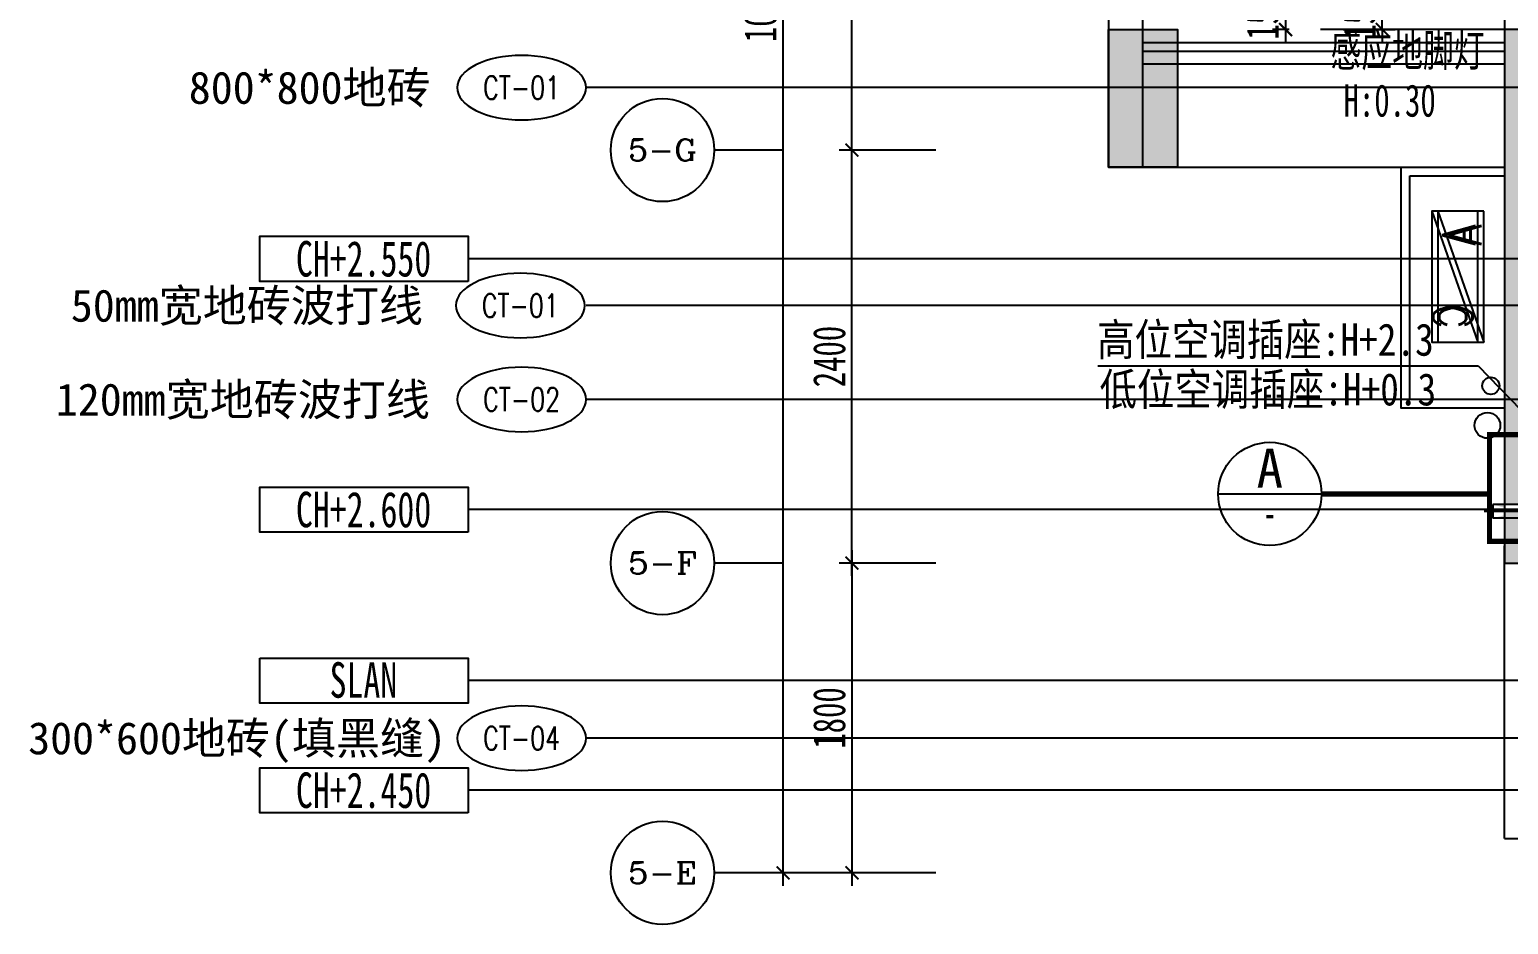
# Model space of a CAD drawing. Header units: millimetres. Extents: x -235126 to 312941, y -228449 to 114042.
# Drawn here: x -15916 to -7329, y -145437 to -140237 of the extents above; entities that cross this region are included whole.
import ezdxf
from ezdxf.enums import TextEntityAlignment as Align
from ezdxf.lldxf.tags import DXFTag

# ---------------------------------------------------------------- set-up
doc = ezdxf.new("R2010")
doc.units = ezdxf.units.MM
doc.header["$LTSCALE"] = 800
doc.layers.get('DEFPOINTS').update_dxf_attribs({"color": 250})
for name, color, linetype in [('_WALL', 6, 'Continuous'), ('_景森-空调冷凝立管', 116, 'Continuous'), ('_景森-雨水立管', 231, 'Continuous'), ('AXIS_TEXT', 7, 'Continuous'), ('BALCONY', 3, 'Continuous'), ('DS-DIM尺寸', 1, 'Continuous'), ('EQUIP-插座', 3, 'Continuous'), ('FC-BHTACH1-地坪铺砌', 8, 'Continuous'), ('FC-BHTACH1-地坪铺砌文字标注', 7, 'Continuous'), ('k景森a-看线', 1, 'Continuous'), ('k景森a-空调', 15, 'Continuous'), ('l景森a-栏杆', 54, 'Continuous'), ('RC-DIM1-造型尺寸', 7, 'Continuous'), ('RC-FIXTURE-天花造型', 1, 'Continuous'), ('RC-天花标高', 7, 'Continuous'), ('TEXT', 7, 'Continuous'), ('t景森a-砼', 6, 'Continuous'), ('WALL', 4, 'Continuous'), ('暖通意见', 90, 'Continuous'), ('留孔', 1, 'Continuous')]:
    doc.layers.add(name, color=color, linetype=linetype)
doc.styles.add('_TCH_AXIS', font='COMPLEX', dxfattribs={"width": 0.8, "bigfont": 'HZTXT'})
doc.styles.add('COMPLEX', font='COMPLEX')
doc.styles.add('DIM_FONT', font='simplex_.ttf', dxfattribs={"width": 0.7, "bigfont": 'GBCBIG'})
doc.styles.add('HZDX', font='isocp3.shx', dxfattribs={"width": 0.8, "bigfont": 'hzdx.shx'})
doc.styles.get("Standard").update_dxf_attribs({"font": 'arial.ttf'})
doc.styles.add('TXT', font='txt.shx')
doc.styles.add('宋-ZY', font='')
doc.styles.add('宋-图框', font='', dxfattribs={"width": 0.7})
doc.styles.add('黑体', font='simhei.ttf', dxfattribs={"width": 0.8})
doc.styles.get('宋-ZY').set_extended_font_data('SimSun')
doc.styles.get('宋-图框').set_extended_font_data('SimSun')
tags = doc.linetypes.add('HIDDEN2', pattern=[0.1875, 0.125, -0.0625]).pattern_tags.tags
tags[6:7] = [DXFTag(74, 4), DXFTag(75, 0), DXFTag(340, '0'), DXFTag(46, 1.0), DXFTag(50, 0.0), DXFTag(44, 0.0), DXFTag(45, 0.0)]
tags[4:5] = [DXFTag(74, 4), DXFTag(75, 0), DXFTag(340, '0'), DXFTag(46, 1.0), DXFTag(50, 0.0), DXFTag(44, 0.0), DXFTag(45, 0.0)]
doc.dimstyles.new('1比75', dxfattribs={"dimscale": 75, "dimtxt": 2.5, "dimasz": 1, "dimexe": 1, "dimexo": 1.5, "dimgap": 0.5, "dimtad": 1, "dimdec": 0, "dimzin": 0, "dimdsep": 46, "dimtxsty": '宋-图框', "dimblk": 'ARCHTICK', "dimcen": 0.09, "dimdle": 1, "dimclrd": 8, "dimclre": 8, "dimclrt": 2, "dimadec": 0, "dimazin": 0, "dimtfac": 1, "dimtdec": 0, "dimtix": 1, "dimtmove": 2, "dimatfit": 3, "dimldrblk": 'DOT', "dimfxl": 1, "dimtolj": 1, "dimtzin": 0, "dimlwd": -1, "dimlwe": -1, "dimarcsym": 0})

# ---------------------------------------------------------------- blocks, each defined once
blk = doc.blocks.new('A$C6474651F')
at = {"layer": '留孔', "linetype": 'HIDDEN2', "ltscale": 0.5}
for p, q in [((0, 50), (0, 350)), ((0, 350), (80, 350)), ((80, 50), (80, 350)), ((80, 50), (0, 50))]:
    blk.add_line(p, q, dxfattribs=at)
at = {"layer": '留孔'}
blk.add_line((40, 0), (40, 400), dxfattribs=at)
at = {"layer": '留孔', "linetype": 'HIDDEN2', "ltscale": 0.5}
blk.add_solid([(80, 50), (80, 350), (0, 350), (0, 50)], dxfattribs=at)
blk = doc.blocks.new('regergr')
at = {"layer": '暖通意见', "ltscale": 0.5}
blk.add_line((0, 267), (760, 0), dxfattribs=at)
blk.add_lwpolyline([(0, 0), (0, 267), (760, 267), (760, 0)], close=True, dxfattribs=at)
at = {"layer": '暖通意见', "style": 'DIM_FONT', "width": 0.8}
for s, p in [('C', (679.8, 162.5)), ('A', (197.2, 109.7))]:
    blk.add_text(s, height=192, dxfattribs=at).set_placement(p, align=Align.MIDDLE_RIGHT)
blk = doc.blocks.new('_ArchTick')
at = {"color": 0, "linetype": 'ByBlock', "const_width": 0.15}
blk.add_lwpolyline([(-0.5, -0.5), (0.5, 0.5)], dxfattribs=at)
blk = doc.blocks.new('*D335')
at = {"layer": 'DEFPOINTS', "color": 0, "transparency": 16777216}
for p in [(-11540.5, -135036.6), (-10540.5, -135036.6), (-10540.5, -145136.6)]:
    blk.add_point(p, dxfattribs=at)
at = {"layer": 'DS-DIM尺寸', "color": 8, "transparency": 16777216}
for p, q in [((-11540.5, -145211.6), (-11540.5, -134961.6)), ((-10653, -135036.6), (-11615.5, -135036.6)), ((-10653, -145136.6), (-11615.5, -145136.6))]:
    blk.add_line(p, q, dxfattribs=at)
at = {"layer": 'DS-DIM尺寸', "color": 8, "transparency": 16777216, "xscale": 75, "yscale": 75, "zscale": 75}
for p, rotation in [((-11540.5, -135036.6), 90), ((-11540.5, -145136.6), 270)]:
    blk.add_blockref('_ArchTick', p, dxfattribs=dict(at, rotation=rotation))
at = {"layer": 'DS-DIM尺寸', "color": 2, "transparency": 16777216, "insert": (-11671.8, -140086.6), "char_height": 187.5, "attachment_point": 5, "rotation": 90, "style": '宋-图框'}
blk.add_mtext('\\A1;10100', dxfattribs=at)
blk = doc.blocks.new('_Dot')
at = {"color": 0, "linetype": 'ByBlock', "lineweight": -2}
blk.add_line((-0.5, 0), (-1, 0), dxfattribs=at)
at = {"color": 0, "linetype": 'ByBlock', "const_width": 0.5}
blk.add_lwpolyline([(-0.25, 0, 1), (0.25, 0, 1)], format="xyb", close=True, dxfattribs=at)
blk = doc.blocks.new('*D336')
at = {"layer": 'DEFPOINTS', "color": 0, "transparency": 16777216}
for p in [(-10540.5, -143336.6), (-11140.5, -145136.6), (-10540.5, -145136.6)]:
    blk.add_point(p, dxfattribs=at)
at = {"layer": 'DS-DIM尺寸', "color": 8, "transparency": 16777216}
for p, q in [((-11140.5, -143261.6), (-11140.5, -145211.6)), ((-10653, -143336.6), (-11215.5, -143336.6)), ((-10653, -145136.6), (-11215.5, -145136.6))]:
    blk.add_line(p, q, dxfattribs=at)
at = {"layer": 'DS-DIM尺寸', "color": 8, "transparency": 16777216, "xscale": 75, "yscale": 75, "zscale": 75}
for p, rotation in [((-11140.5, -143336.6), 90), ((-11140.5, -145136.6), 270)]:
    blk.add_blockref('_ArchTick', p, dxfattribs=dict(at, rotation=rotation))
at = {"layer": 'DS-DIM尺寸', "color": 2, "transparency": 16777216, "insert": (-11271.8, -144236.6), "char_height": 187.5, "attachment_point": 5, "rotation": 90, "style": '宋-图框'}
blk.add_mtext('\\A1;1800', dxfattribs=at)
blk = doc.blocks.new('_AXISO')
blk.add_circle((0, 0), 0.5)
at = {"layer": 'AXIS_TEXT', "style": 'COMPLEX', "width": 1.041667}
blk.add_attdef('A', text='', height=0.56, dxfattribs=at).set_placement((-0.25, -0.28), (0.25, -0.28), align=Align.FIT)
blk = doc.blocks.new('*D329')
at = {"layer": 'DEFPOINTS', "color": 0, "transparency": 16777216}
for p in [(-11140.5, -140936.6), (-10540.5, -140936.6), (-10540.5, -143336.6)]:
    blk.add_point(p, dxfattribs=at)
at = {"layer": 'DS-DIM尺寸', "color": 8, "transparency": 16777216}
for p, q in [((-11140.5, -143411.6), (-11140.5, -140861.6)), ((-10653, -140936.6), (-11215.5, -140936.6)), ((-10653, -143336.6), (-11215.5, -143336.6))]:
    blk.add_line(p, q, dxfattribs=at)
at = {"layer": 'DS-DIM尺寸', "color": 8, "transparency": 16777216, "xscale": 75, "yscale": 75, "zscale": 75}
for p, rotation in [((-11140.5, -140936.6), 90), ((-11140.5, -143336.6), 270)]:
    blk.add_blockref('_ArchTick', p, dxfattribs=dict(at, rotation=rotation))
at = {"layer": 'DS-DIM尺寸', "color": 2, "transparency": 16777216, "insert": (-11271.8, -142136.6), "char_height": 187.5, "attachment_point": 5, "rotation": 90, "style": '宋-图框'}
blk.add_mtext('\\A1;2400', dxfattribs=at)
blk = doc.blocks.new('*D330')
at = {"layer": 'DEFPOINTS', "color": 0, "transparency": 16777216}
for p in [(-11140.5, -138236.6), (-10540.5, -138236.6), (-10540.5, -140936.6)]:
    blk.add_point(p, dxfattribs=at)
at = {"layer": 'DS-DIM尺寸', "color": 8, "transparency": 16777216}
for p, q in [((-11140.5, -141011.6), (-11140.5, -138161.6)), ((-10653, -138236.6), (-11215.5, -138236.6)), ((-10653, -140936.6), (-11215.5, -140936.6))]:
    blk.add_line(p, q, dxfattribs=at)
at = {"layer": 'DS-DIM尺寸', "color": 8, "transparency": 16777216, "xscale": 75, "yscale": 75, "zscale": 75}
for p, rotation in [((-11140.5, -138236.6), 90), ((-11140.5, -140936.6), 270)]:
    blk.add_blockref('_ArchTick', p, dxfattribs=dict(at, rotation=rotation))
at = {"layer": 'DS-DIM尺寸', "color": 2, "transparency": 16777216, "insert": (-11271.8, -139586.6), "char_height": 187.5, "attachment_point": 5, "rotation": 90, "style": '宋-图框'}
blk.add_mtext('\\A1;2700', dxfattribs=at)
blk = doc.blocks.new('MARK-ME-M1')
blk.add_ellipse((5, 0), major_axis=(5, 0), ratio=0.5)
at = {"color": 7, "style": '宋-ZY'}
blk.add_attdef('材料', text='', height=2.5, dxfattribs=at).set_placement((11.2, 0), align=Align.MIDDLE_LEFT)
blk.add_attdef('MA-XX', text='', height=1.88, dxfattribs=at).set_placement((5, 0), align=Align.MIDDLE_CENTER)
blk = doc.blocks.new('A$C64543D7B')
at = {"color": 2}
blk.add_line((0.06, 4), (8.06, 4), dxfattribs=at)
blk.add_circle((4.06, 4), 4, dxfattribs=at)
at = {"color": 6, "style": '黑体'}
blk.add_attdef('方向', text='', height=2.74, dxfattribs=at).set_placement((4, 5.77), align=Align.MIDDLE_CENTER)
at = {"color": 6, "style": 'HZDX', "width": 0.5}
blk.add_attdef('图号', text='', height=2.47, dxfattribs=at).set_placement((4, 2.26), align=Align.MIDDLE_CENTER)
blk = doc.blocks.new('CH+-')
at = {"color": 2}
blk.add_lwpolyline([(16.13, -1.75), (0, -1.75), (0, 1.75), (16.13, 1.75)], close=True, dxfattribs=at)
at = {"color": 4, "ltscale": 2, "width": 0.7}
blk.add_attdef('CH+2.400', text='', height=3.5, dxfattribs=at).set_placement((8.17, 0.01), align=Align.MIDDLE_CENTER)
blk = doc.blocks.new('*D434')
at = {"layer": 'DEFPOINTS', "color": 0, "transparency": 16777216}
for p in [(-8489, -140086.6), (-8622.8, -140236.6), (-8489, -140236.6)]:
    blk.add_point(p, dxfattribs=at)
at = {"layer": 'RC-DIM1-造型尺寸', "color": 8, "transparency": 16777216}
for p, q in [((-8622.8, -140086.6), (-8622.8, -140011.6)), ((-8601.5, -140086.6), (-8697.8, -140086.6)), ((-8622.8, -140086.6), (-8622.8, -140236.6)), ((-8601.5, -140236.6), (-8697.8, -140236.6)), ((-8622.8, -140236.6), (-8622.8, -140311.6))]:
    blk.add_line(p, q, dxfattribs=at)
at = {"layer": 'RC-DIM1-造型尺寸', "color": 8, "transparency": 16777216, "xscale": 75, "yscale": 75, "zscale": 75}
for p, rotation in [((-8622.8, -140086.6), 270), ((-8622.8, -140236.6), 90)]:
    blk.add_blockref('_ArchTick', p, dxfattribs=dict(at, rotation=rotation))
at = {"layer": 'RC-DIM1-造型尺寸', "color": 2, "transparency": 16777216, "insert": (-8754.1, -140161.6), "char_height": 187.5, "attachment_point": 5, "rotation": 90, "style": '宋-图框'}
blk.add_mtext('\\A1;150', dxfattribs=at)
blk = doc.blocks.new('*D727')
at = {"layer": 'DEFPOINTS', "color": 0, "transparency": 16777216}
for p in [(-8400.8, -140086.6), (-8060.9, -140086.6), (-8400.8, -140236.6)]:
    blk.add_point(p, dxfattribs=at)
at = {"layer": 'FC-BHTACH1-地坪铺砌', "color": 8, "transparency": 16777216}
for p, q in [((-8060.9, -140086.6), (-8060.9, -140011.6)), ((-8288.3, -140086.6), (-7985.9, -140086.6)), ((-8060.9, -140236.6), (-8060.9, -140086.6)), ((-8288.3, -140236.6), (-7985.9, -140236.6)), ((-8060.9, -140236.6), (-8060.9, -140311.6))]:
    blk.add_line(p, q, dxfattribs=at)
at = {"layer": 'FC-BHTACH1-地坪铺砌', "color": 8, "transparency": 16777216, "xscale": 75, "yscale": 75, "zscale": 75}
for p, rotation in [((-8060.9, -140086.6), 270), ((-8060.9, -140236.6), 90)]:
    blk.add_blockref('_ArchTick', p, dxfattribs=dict(at, rotation=rotation))
at = {"layer": 'FC-BHTACH1-地坪铺砌', "color": 2, "transparency": 16777216, "insert": (-8192.1, -140161.6), "char_height": 187.5, "attachment_point": 5, "rotation": 90, "style": '宋-图框'}
blk.add_mtext('\\A1;150', dxfattribs=at)

msp = doc.modelspace()

# ---------------------------------------------------------------- hatches: boundary and pattern name
at = {"layer": 't景森a-砼'}
h = msp.add_hatch(color=8, dxfattribs=at)
h.dxf.hatch_style = 1
h.paths.add_polyline_path([(-9250.8, -141036.6), (-9650.8, -141036.6), (-9650.8, -140236.6), (-9250.8, -140236.6)])
h = msp.add_hatch(color=8, dxfattribs=at)
h.dxf.hatch_style = 1
h.paths.add_polyline_path([(-7150.8, -140236.6), (-7350.8, -140236.6), (-7350.8, -143336.6), (-6750.8, -143336.6), (-6750.8, -143136.6), (-7150.8, -143136.6)])

# ---------------------------------------------------------------- linework, layer by layer
at = {"layer": '_WALL', "linetype": 'ByBlock'}
for points in [[(-9250.8, -141036.6), (-9650.8, -141036.6), (-9650.8, -140236.6), (-9250.8, -140236.6)], [(-7150.8, -140236.6), (-7350.8, -140236.6), (-7350.8, -143336.6), (-6750.8, -143336.6), (-6750.8, -143136.6), (-7150.8, -143136.6)]]:
    msp.add_lwpolyline(points, close=True, dxfattribs=at)
at = {"layer": '_景森-空调冷凝立管', "color": 5}
msp.add_circle((-7430.8, -142306.6), 50, dxfattribs=at)
at = {"layer": '_景森-雨水立管', "color": 5}
msp.add_circle((-7450.7, -142536.6), 75, dxfattribs=at)
at = {"layer": 'BALCONY'}
msp.add_lwpolyline([(-9450.8, -140436.6), (-7350.8, -140436.6)], dxfattribs=at)
at = {"layer": 'DS-DIM尺寸', "color": 8}
for p, q in [((-11540.5, -140936.6), (-11940.5, -140936.6)), ((-11540.5, -143336.6), (-11940.5, -143336.6)), ((-11540.5, -145136.6), (-11940.5, -145136.6))]:
    msp.add_line(p, q, dxfattribs=at)
at = {"layer": 'EQUIP-插座', "color": 0}
for p, q in [((-9713.8, -142191.1), (-7504.8, -142191.1)), ((-7504.8, -142191.1), (-7131.8, -142575.6))]:
    msp.add_line(p, q, dxfattribs=at)
at = {"layer": 'EQUIP-插座', "color": 7}
msp.add_lwpolyline([(-6888.3, -139841.6), (-7044.8, -140236.6), (-8420.6, -140236.6)], dxfattribs=at)
at = {"layer": 'FC-BHTACH1-地坪铺砌', "color": 3, "linetype": 'HIDDEN2', "ltscale": 2, "const_width": 30}
msp.add_lwpolyline([(-7439, -142590.9), (-6670.3, -142590.9), (-6670.3, -143210.4), (-7439, -143210.4)], close=True, dxfattribs=at)
msp.add_lwpolyline([(-8414.2, -142935.1), (-8101.2, -142935.1), (-7439, -142935.1)], dxfattribs=at)
at = {"layer": 'k景森a-看线'}
for p, q in [((-9450.8, -140436.6), (-7350.8, -140436.6)), ((-9450.8, -141036.6), (-7950.8, -141036.6)), ((-7900.8, -141086.6), (-7350.8, -141086.6))]:
    msp.add_line(p, q, dxfattribs=at)
for points in [[(-7350.8, -142336.6), (-7350.8, -142436.6), (-7950.8, -142436.6), (-7950.8, -141036.6), (-7350.8, -141036.6)], [(-7350.8, -142386.6), (-7900.8, -142386.6), (-7900.8, -141086.6)]]:
    msp.add_lwpolyline(points, dxfattribs=at)
at = {"layer": 'l景森a-栏杆'}
for p, q in [((-9450.8, -140311.6), (-7350.8, -140311.6)), ((-9450.8, -140361.6), (-7350.8, -140361.6))]:
    msp.add_line(p, q, dxfattribs=at)
at = {"layer": 'WALL'}
for p, q in [((-7350.8, -139466.6), (-7350.8, -143236.6)), ((-9650.8, -140126.6), (-9650.8, -140836.6)), ((-9450.8, -141036.6), (-9450.8, -140126.6)), ((-9650.8, -140836.6), (-9650.8, -141036.6)), ((-9650.8, -141036.6), (-9450.8, -141036.6)), ((-7350.8, -144936.6), (-7350.8, -143236.6)), ((-7350.8, -144936.6), (-7150.8, -144936.6))]:
    msp.add_line(p, q, dxfattribs=at)

# ---------------------------------------------------------------- block references
at = {"layer": 'DS-DIM尺寸', "color": 8}
ref = msp.add_blockref('_AXISO', (-12240.5, -140936.6), dxfattribs=dict(at, xscale=600, yscale=600, zscale=600))
ref.add_attrib('A', '5-G', dxfattribs={"layer": 'AXIS_TEXT', "height": 125.62, "style": '_TCH_AXIS', "width": 1.046875}).set_placement((-12440.9, -140999.4), (-12040.1, -140999.4), align=Align.FIT)
ref = msp.add_blockref('_AXISO', (-12240.5, -143336.6), dxfattribs=dict(at, xscale=600, yscale=600, zscale=600))
ref.add_attrib('A', '5-F', dxfattribs={"layer": 'AXIS_TEXT', "height": 125.62, "style": '_TCH_AXIS', "width": 1.080645}).set_placement((-12440.9, -143399.4), (-12040.1, -143399.4), align=Align.FIT)
ref = msp.add_blockref('_AXISO', (-12240.5, -145136.6), dxfattribs=dict(at, xscale=600, yscale=600, zscale=600))
ref.add_attrib('A', '5-E', dxfattribs={"layer": 'AXIS_TEXT', "height": 125.62, "style": '_TCH_AXIS', "width": 1.080645}).set_placement((-12440.9, -145199.4), (-12040.1, -145199.4), align=Align.FIT)
at = {"layer": 'FC-BHTACH1-地坪铺砌', "color": 1}
ref = msp.add_blockref('A$C64543D7B', (-9018.9, -143235.1), dxfattribs=dict(at, xscale=75, yscale=75, zscale=75))
ref.add_attrib('方向', 'A', dxfattribs={"layer": '0', "color": 7, "height": 225, "style": '黑体'}).set_placement((-8714.2, -142785.1), align=Align.MIDDLE_CENTER)
ref.add_attrib('图号', '-', dxfattribs={"layer": '0', "color": 7, "height": 187.5, "style": '宋-ZY', "width": 0.55}).set_placement((-8714.2, -143045.2), align=Align.MIDDLE_CENTER)
at = {"layer": 'FC-BHTACH1-地坪铺砌文字标注'}
ref = msp.add_blockref('MARK-ME-M1', (-12683.8, -140574.2), dxfattribs=dict(at, xscale=-75, yscale=75, zscale=75))
ref.add_attrib('材料', '800*800地砖', dxfattribs={"layer": '0', "color": 7, "height": 187.5, "style": '宋-ZY'}).set_placement((-14991.5, -140574.2), align=Align.MIDDLE_LEFT)
ref.add_attrib('MA-XX', 'CT-01', dxfattribs={"layer": '0', "color": 2, "height": 135, "style": 'TXT', "width": 0.75}).set_placement((-13058.8, -140574.2), align=Align.MIDDLE_CENTER)
ref = msp.add_blockref('MARK-ME-M1', (-12691.1, -141840.2), dxfattribs=dict(at, xscale=-75, yscale=75, zscale=75))
ref.add_attrib('材料', '50mm宽地砖波打线', dxfattribs={"layer": '0', "color": 7, "height": 187.5, "style": '宋-ZY'}).set_placement((-15676.4, -141840.2), align=Align.MIDDLE_LEFT)
ref.add_attrib('MA-XX', 'CT-01', dxfattribs={"layer": '0', "color": 2, "height": 135, "style": 'TXT', "width": 0.75}).set_placement((-13066.1, -141840.2), align=Align.MIDDLE_CENTER)
ref = msp.add_blockref('MARK-ME-M1', (-12683.8, -142386.1), dxfattribs=dict(at, xscale=-75, yscale=75, zscale=75))
ref.add_attrib('材料', '120mm宽地砖波打线', dxfattribs={"layer": '0', "color": 7, "height": 187.5, "style": '宋-ZY'}).set_placement((-15763.6, -142386.1), align=Align.MIDDLE_LEFT)
ref.add_attrib('MA-XX', 'CT-02', dxfattribs={"layer": '0', "color": 2, "height": 135, "style": 'TXT', "width": 0.75}).set_placement((-13058.8, -142386.1), align=Align.MIDDLE_CENTER)
ref = msp.add_blockref('MARK-ME-M1', (-12683.8, -144354.2), dxfattribs=dict(at, xscale=-75, yscale=75, zscale=75))
ref.add_attrib('材料', '300*600地砖(填黑缝)', dxfattribs={"layer": '0', "color": 7, "height": 187.5, "style": '宋-ZY'}).set_placement((-15924.2, -144354.2), align=Align.MIDDLE_LEFT)
ref.add_attrib('MA-XX', 'CT-04', dxfattribs={"layer": '0', "color": 2, "height": 135, "style": 'TXT', "width": 0.75}).set_placement((-13058.8, -144354.2), align=Align.MIDDLE_CENTER)
at = {"layer": 'k景森a-空调', "xscale": -1, "rotation": 90}
msp.add_blockref('regergr', (-7471.4, -141292.5), dxfattribs=at)
at = {"layer": 'RC-FIXTURE-天花造型', "xscale": -1, "rotation": 90}
msp.add_blockref('regergr', (-7507, -141292.5), dxfattribs=at)
at = {"layer": 'RC-天花标高'}
ref = msp.add_blockref('CH+-', (-14578.3, -141569), dxfattribs=dict(at, xscale=75, yscale=75, zscale=75))
ref.add_attrib('CH+2.400', 'CH+2.550', dxfattribs={"layer": '0', "color": 7, "ltscale": 2, "height": 206.25, "style": '宋-ZY', "width": 0.7}).set_placement((-13976.5, -141568.5), align=Align.MIDDLE_CENTER)
ref = msp.add_blockref('CH+-', (-14578.3, -143026), dxfattribs=dict(at, xscale=75, yscale=75, zscale=75))
ref.add_attrib('CH+2.400', 'CH+2.600', dxfattribs={"layer": '0', "color": 7, "ltscale": 2, "height": 206.25, "style": '宋-ZY', "width": 0.7}).set_placement((-13976.5, -143025.5), align=Align.MIDDLE_CENTER)
ref = msp.add_blockref('CH+-', (-13368.5, -144020), dxfattribs=dict(at, xscale=75, yscale=75, zscale=75, rotation=180))
ref.add_attrib('CH+2.400', 'SLAN', dxfattribs={"layer": '0', "color": 7, "ltscale": 2, "height": 206.25, "style": '宋-ZY', "width": 0.7}).set_placement((-13977.5, -144015.9), align=Align.MIDDLE_CENTER)
ref = msp.add_blockref('CH+-', (-14578.3, -144657), dxfattribs=dict(at, xscale=75, yscale=75, zscale=75))
ref.add_attrib('CH+2.400', 'CH+2.450', dxfattribs={"layer": '0', "color": 7, "ltscale": 2, "height": 206.25, "style": '宋-ZY', "width": 0.7}).set_placement((-13976.5, -144656.5), align=Align.MIDDLE_CENTER)
at = {"layer": 'TEXT', "xscale": -1, "rotation": 90}
msp.add_blockref('A$C6474651F', (-7069.3, -142996.6), dxfattribs=at)

# ---------------------------------------------------------------- texts
at = {"layer": 'EQUIP-插座', "color": 7}
for s, style, width, p in [('H:0.30', '宋-图框', 0.7, (-8286.1, -140742.7)), ('高位空调插座:H+2.3', '宋-ZY', 0.85, (-9717.1, -142131.8)), ('低位空调插座:H+0.3', '宋-ZY', 0.85, (-9702.8, -142420.7))]:
    msp.add_text(s, height=187.5, dxfattribs=dict(at, style=style, width=width)).set_placement(p)
at = {"layer": 'EQUIP-插座', "color": 7, "insert": (-8361.6, -140212.2), "char_height": 187.5, "attachment_point": 4, "style": '宋-图框'}
msp.add_mtext('人体红外\\P感应地脚灯', dxfattribs=at)

# ---------------------------------------------------------------- dimensions: what is measured, and where the dimension line sits
at = {"layer": 'DS-DIM尺寸', "color": 8}
for base, p1, p2, picture, middle in [((-11540.5, -135036.6), (-10540.5, -145136.6), (-10540.5, -135036.6), '*D335', (-11671.8, -140086.6)), ((-11140.5, -138236.6), (-10540.5, -140936.6), (-10540.5, -138236.6), '*D330', (-11271.8, -139586.6)), ((-11140.5, -140936.6), (-10540.5, -143336.6), (-10540.5, -140936.6), '*D329', (-11271.8, -142136.6)), ((-11140.5, -145136.6), (-10540.5, -143336.6), (-10540.5, -145136.6), '*D336', (-11271.8, -144236.6))]:
    dim = msp.add_linear_dim(base=base, p1=p1, p2=p2, angle=90, dimstyle='1比75', override={"dimfxl": 2.5}, dxfattribs=at)
    dim.commit()
    dim.dimension.update_dxf_attribs({"geometry": picture, "text_midpoint": middle})
at = {"layer": 'FC-BHTACH1-地坪铺砌', "color": 8}
dim = msp.add_linear_dim(base=(-8060.9, -140086.6), p1=(-8400.8, -140236.6), p2=(-8400.8, -140086.6), angle=90, dimstyle='1比75', override={"dimfxl": 100}, dxfattribs=at)
dim.commit()
dim.dimension.update_dxf_attribs({"geometry": '*D727', "text_midpoint": (-8192.1, -140161.6)})
at = {"layer": 'RC-DIM1-造型尺寸', "color": 1}
dim = msp.add_linear_dim(base=(-8622.8, -140236.6), p1=(-8489, -140086.6), p2=(-8489, -140236.6), angle=90, dimstyle='1比75', override={"dimfxl": 100}, dxfattribs=at)
dim.commit()
dim.dimension.update_dxf_attribs({"geometry": '*D434', "text_midpoint": (-8754.1, -140161.6)})

# ---------------------------------------------------------------- leaders
at = {"layer": 'FC-BHTACH1-地坪铺砌文字标注'}
for points in [[(-5922.6, -140574.2), (-11359.6, -140574.2), (-12683.8, -140574.2)], [(-7007.4, -141840.2), (-11359.6, -141840.2), (-12683.8, -141840.2)], [(-7091.3, -142386.1), (-11359.6, -142386.1), (-12683.8, -142386.1)], [(-6304.6, -144354.2), (-11359.6, -144354.2), (-12683.8, -144354.2)]]:
    msp.add_leader(points, dimstyle='1比75', override={"dimtad": 0, "dimfxl": 2.5}, dxfattribs=at)
at = {"layer": 'RC-天花标高'}
for points, override in [([(-7010, -141569), (-13368.5, -141569)], {"dimtad": 0}), ([(-6022.5, -143026), (-11802.5, -143026), (-13368.5, -143026)], {"dimtad": 0}), ([(-5916, -144020), (-13368.5, -144020)], {"dimgap": 0.5, "dimtad": 0}), ([(-2566.5, -144020), (-10462.5, -144020)], {"dimgap": 0.5, "dimtad": 0}), ([(-5628.5, -144657), (-13368.5, -144657)], {"dimgap": 0.5, "dimtad": 0}), ([(-2368, -144657), (-9498.5, -144657)], {"dimgap": 0.5, "dimtad": 0})]:
    msp.add_leader(points, dimstyle='1比75', override=override, dxfattribs=at)

doc.saveas('drawing.dxf')
